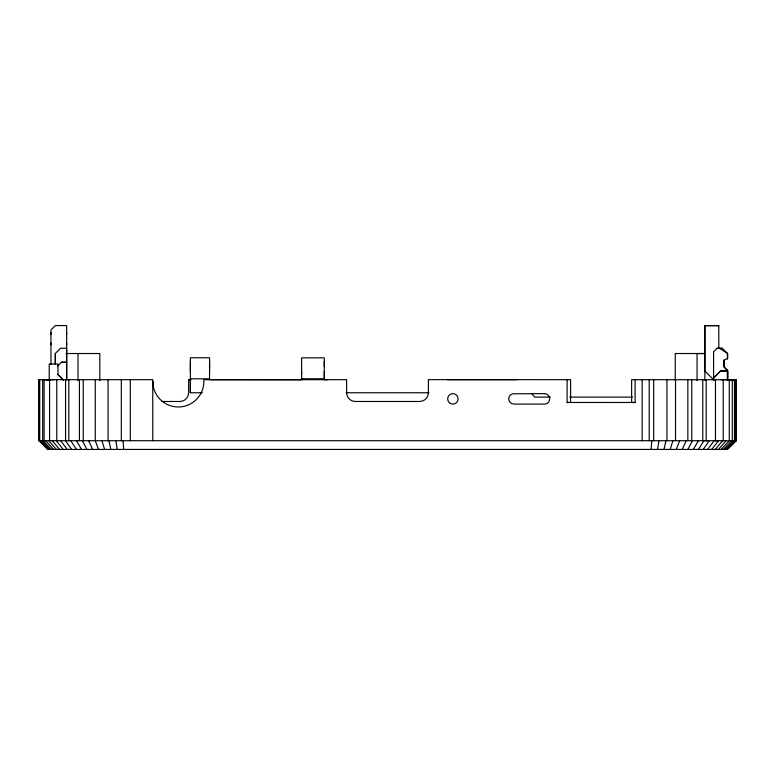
<?xml version="1.0" encoding="UTF-8"?>
<svg xmlns="http://www.w3.org/2000/svg" width="775" height="775" viewBox="0 0 775 775"><rect width="100%" height="100%" fill="white"/><g stroke="black" fill="none" stroke-linecap="round" stroke-linejoin="round"><path stroke-width="1.16" d="M47.382 449.432L727.444 449.432L736.076 440.713L736.25 379.682L736.192 440.713L38.75 440.713L38.75 379.682L152.762 379.682L152.762 440.713M39.942 440.713L38.75 440.713L38.866 379.682M39.748 440.713L39.748 379.682M42.693 440.713L42.693 379.682M44.107 440.713L44.107 379.682M49.212 379.702L49.232 363.998L57.951 364.008L57.951 374.567L63.492 380.118L57.951 374.567M49.561 440.713L49.561 379.682M50.966 364.289L50.966 329.927L55.325 325.568L66.66 325.568L66.679 380.06L66.66 348.246L60.557 348.237L55.325 353.468L55.316 364.202L55.325 353.468M56.769 440.713L56.769 379.682M65.565 379.682L65.565 440.713L71.649 449.432M68.82 440.713L68.82 379.682M79.438 440.713L79.438 379.682M83.235 440.713L83.235 379.682M95.267 379.682L95.267 440.713L98.512 449.432M108.054 440.713L108.054 379.682M121.326 440.713L121.326 379.682M130.297 440.713L130.297 379.682M191.047 379.682L188.625 379.682L188.625 392.76A8.719 8.719 0 0 1 179.907 401.479L162.033 401.479M202.362 392.76L190.369 392.76L190.388 357.74L209.57 357.759L209.55 379.711L301.62 379.808L301.62 357.866L324.289 357.866L324.289 378.791L301.62 378.791M324.289 366.73L324.289 361.353M152.762 386.115L152.762 381.426A25.556 25.556 0 0 0 178.318 406.982A25.556 25.556 0 0 0 203.873 381.426L203.873 379.682L346.609 379.682L346.619 392.76A8.719 8.719 0 0 0 355.338 401.479L419.682 401.479A8.719 8.719 0 0 0 428.401 392.76L428.391 379.643L570.594 379.673L570.594 402.467L567.097 402.467L567.106 379.673M713.572 380.457L713.572 351.802L717.059 348.314L719.248 348.314L727.531 353.284L727.531 358.389L724.053 360.133L724.044 366.963L727.531 370.45L727.531 379.682L736.25 379.74L631.625 379.682L631.625 402.477L635.103 402.477L635.113 379.682M642.155 440.713L642.155 379.682M649.188 440.713L649.188 379.682M653.674 440.713L653.674 379.682M666.946 440.713L666.946 379.682M675.257 380.651L675.257 353.526L704.272 353.526M675.538 440.713L675.538 379.682M687.851 440.713L687.851 379.682M691.765 440.713L691.765 379.682M697.054 380.651L697.054 353.526L703.748 353.526M702.78 440.713L702.78 379.682M698.411 449.432L704.02 440.713L706.18 440.713L706.18 379.682M707.594 449.432L714.172 440.713L715.47 440.713L715.47 379.682M723.22 440.713L723.22 379.682M736.25 381.484L736.25 379.673L727.531 379.74L727.531 370.45L724.034 367.001L724.044 360.191M729.275 379.682L729.275 440.713L721.137 449.432M723.385 449.432L731.61 440.713L732.307 440.713L732.307 379.682M736.134 379.682L736.076 440.713L734.487 440.713L734.487 379.682M190.388 361.228L190.379 371.457M209.57 361.247L209.56 371.467M729.275 379.74L727.095 379.731L729.275 379.74L727.531 379.711L727.56 370.983L720.585 370.963L713.572 378.064L720.585 370.963L727.56 370.993M651.116 449.432L651.794 440.713M657.568 449.432L658.924 440.713M663.952 449.432L665.967 440.713M670.21 449.432L672.884 440.713M676.313 449.432L679.617 440.713M682.213 449.432L686.137 440.713M687.89 449.432L692.404 440.713M693.296 449.432L698.382 440.713M703.177 449.432L709.29 440.713M711.624 449.432L718.619 440.713M715.238 449.432L722.6 440.713M718.415 449.432L726.117 440.713M725.148 449.432L733.557 440.713L734.487 440.713M726.417 449.432L734.962 440.713M727.183 449.432L736.076 440.713M57.689 365.984L61.428 362.245L66.66 362.245L61.428 362.254M327.777 379.682L324.289 379.808L324.289 371.448M41.501 440.713L49.678 449.432M736.25 402.351L736.018 379.682L736.037 440.713M713.94 380.07L704.853 370.983L704.843 325.626L718.803 325.616L718.812 348.314L722.281 348.295L727.522 353.545L727.502 359.067L727.522 353.526M718.803 325.636L704.843 325.636L704.853 380.341M718.812 348.314L722.281 348.314M717.059 348.314L719.248 348.314M65.991 353.526L99.82 353.526L99.82 380.651M732.762 379.682L736.25 379.682M447.223 379.682L516.973 379.682M50.53 379.692L45.725 379.682L49.92 379.682M346.096 392.76L428.904 392.76M550.395 397.12L534.702 397.12L531.795 393.632M569.712 397.12L632.477 397.12M567.097 402.467L635.103 402.477M190.369 378.81L209.55 378.82M720.556 379.682L727.531 379.702L727.531 370.45L727.531 379.692M188.625 379.682L190.369 379.692L190.369 392.76M45.725 379.682L54.453 379.702M706.18 440.713L708.718 440.713M715.47 440.713L717.873 440.713M732.307 440.713L733.557 440.713M39.021 440.713L47.643 449.432M39.874 440.713L48.408 449.432M43.216 440.713L51.441 449.432M45.706 440.713L53.688 449.432M48.709 440.713L56.41 449.432M52.225 440.713L59.588 449.432M56.217 440.713L63.201 449.432M60.663 440.713L67.231 449.432M70.806 440.713L76.425 449.432M76.444 440.713L81.53 449.432M82.421 440.713L86.936 449.432M88.689 440.713L92.612 449.432M101.951 440.713L104.615 449.432M108.858 440.713L110.873 449.432M115.901 440.713L117.258 449.432M123.041 440.713L123.719 449.432M301.62 371.448L301.62 374.063M66.66 332.601L66.66 334.393M66.65 344.807L66.65 343.015M50.966 332.601L50.966 334.383M50.966 344.807L50.966 343.015M78.023 353.526L78.023 380.651M38.75 379.682L38.75 411.942M544.438 393.632L512.566 393.807A5.231 5.231 0 0 0 513.922 404.095L544.438 404.095A5.231 5.231 0 0 0 549.669 398.863A5.231 5.231 0 0 0 544.438 393.632M450.275 403.397A5.231 5.231 0 0 0 458.122 398.863A5.231 5.231 0 0 0 450.275 394.33A5.231 5.231 0 0 0 450.275 403.397"/></g></svg>
